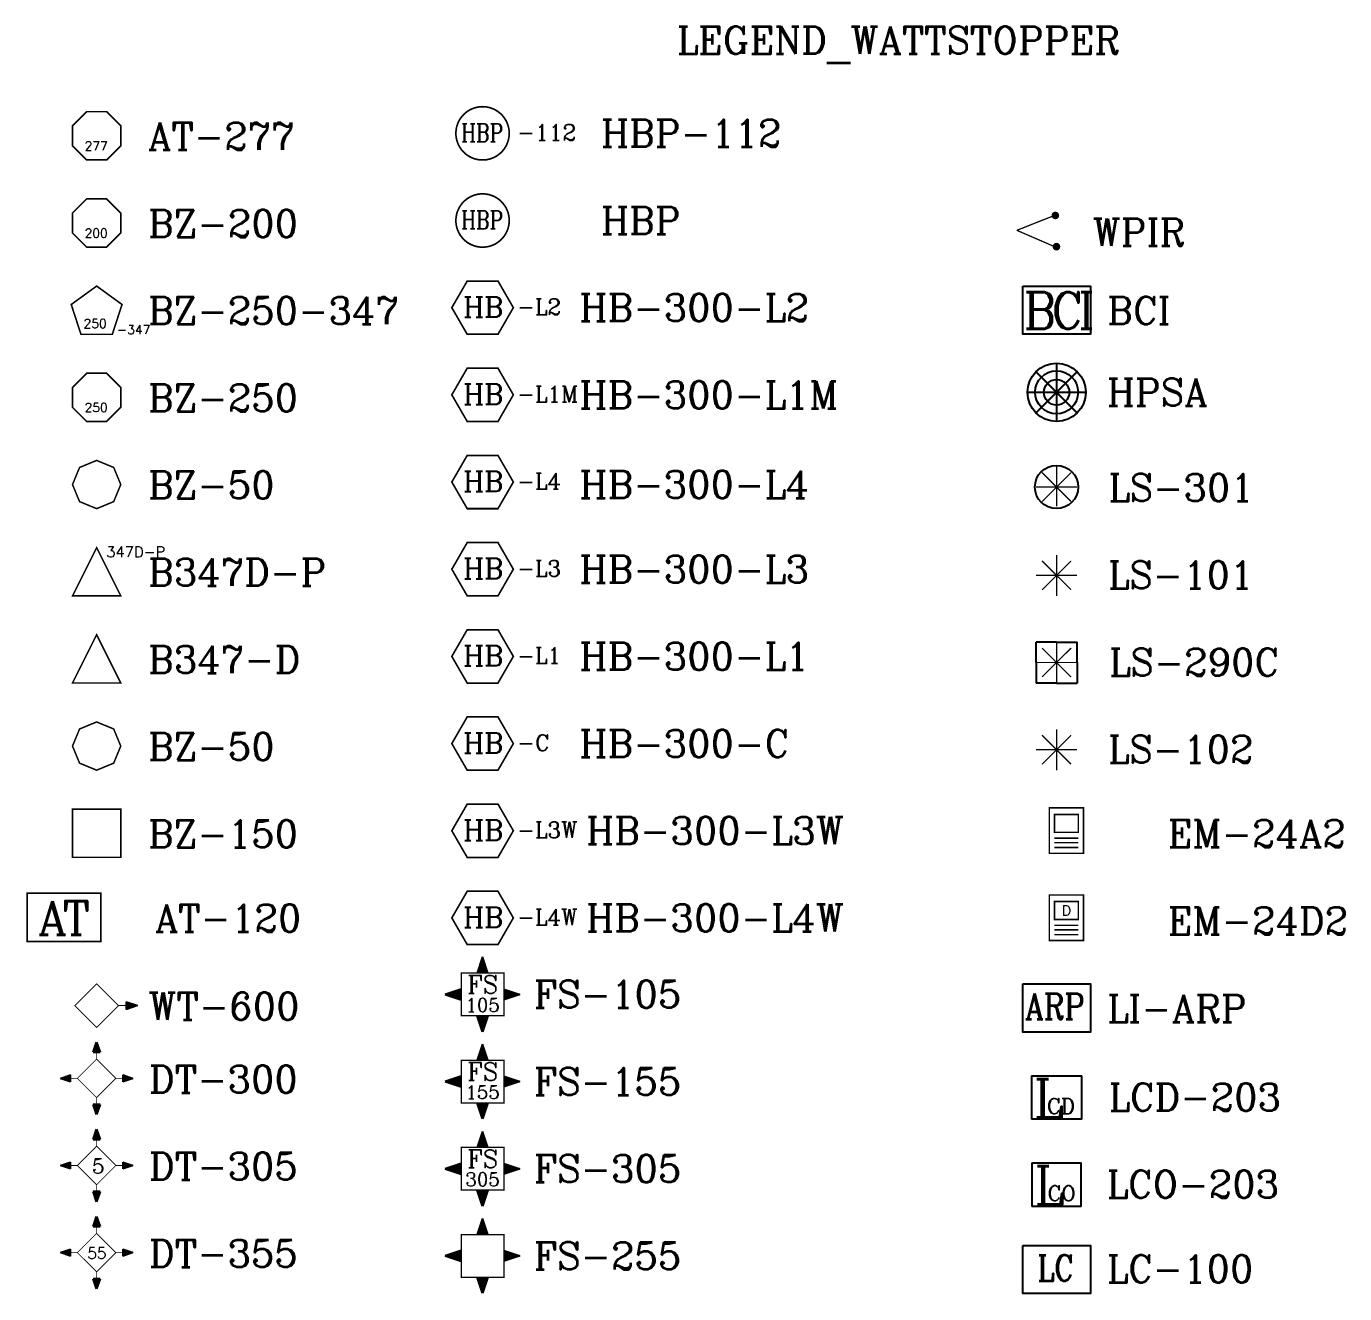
# Paper-space layout 'Analog' of a CAD drawing. Header units: inches. Extents: x 7 to 39, y -6.1 to 16.
# Drawn here: x 6.98 to 12.88, y 10.32 to 15.99 of the extents above; entities that cross this region are included whole.
import ezdxf
from ezdxf.enums import TextEntityAlignment as Align

# ---------------------------------------------------------------- set-up
doc = ezdxf.new("R2010")
doc.units = ezdxf.units.IN
doc.header["$MEASUREMENT"] = 0
doc.layers.add('WATTSTOPPER', color=160, linetype='Continuous')
doc.styles.add('FSL12-1', font='complex.shx')
doc.styles.add('ROMANC', font='COMPLEX.SHX')
doc.styles.add('SIMPLEX85', font='SIMPLEX.shx', dxfattribs={"width": 0.85})
doc.styles.add('WS8th', font='complex.shx', dxfattribs={"height": 0.1875})

# ---------------------------------------------------------------- blocks, each defined once
blk = doc.blocks.new('*U57')
at = {"layer": 'WATTSTOPPER', "linetype": 'Continuous'}
h = blk.add_hatch(color=256, dxfattribs=at)
edge = h.paths.add_edge_path()
edge.add_arc((0.0605, 0.073), 0.0172, -45, 315)
h = blk.add_hatch(color=256, dxfattribs=at)
edge = h.paths.add_edge_path()
edge.add_arc((0.0654, -0.0667), 0.0172, -45, 315)
at = {"layer": 'WATTSTOPPER', "linetype": 'Continuous', "const_width": 0.00574}
for points in [[(0.0588, 0.074), (-0.112, 0.0065)], [(-0.112, 0.0065), (0.0565, -0.0665)]]:
    blk.add_lwpolyline(points, dxfattribs=at)
at = {"layer": 'WATTSTOPPER', "style": 'WS8th'}
blk.add_text('WPIR', height=0.1224, dxfattribs=at).set_placement((0.2269, -0.0626))
at = {"layer": 'WATTSTOPPER', "flags": 2}
blk.add_attdef('WPIR', (0.0684, -0.0723), '', height=0.00459, rotation=315, dxfattribs=at)
blk = doc.blocks.new('*U75')
at = {"layer": 'WATTSTOPPER', "linetype": 'Continuous'}
for p, q in [((-0.1058, 0.0921), (-0.1058, -0.103)), ((-0.1058, 0.0921), (0.1153, 0.0921)), ((0.1153, -0.103), (0.1153, 0.0921)), ((0.1153, -0.103), (-0.1058, -0.103))]:
    blk.add_line(p, q, dxfattribs=at)
at = {"layer": 'WATTSTOPPER', "style": 'WS8th'}
blk.add_text('LCO-203', height=0.1224, dxfattribs=at).set_placement((0.2294, -0.0647))
at = {"layer": 'WATTSTOPPER', "linetype": 'Continuous', "attachment_point": 1, "style": 'FSL12-1'}
for s, insert, char_height, width in [('L', (-0.0959, 0.0772), 0.1721, 0.562275), ('CO', (-0.0362, -0.0097), 0.06885, 0.493425)]:
    blk.add_mtext(s, dxfattribs=dict(at, insert=insert, char_height=char_height, width=width))
blk = doc.blocks.new('*U76')
at = {"layer": 'WATTSTOPPER'}
for p, q in [((-0.0918, 0), (-0.0918, 0.0918)), ((0, 0.0918), (-0.0918, 0.0918)), ((0, 0.0918), (0.0918, 0.0918)), ((0.0918, 0), (0.0918, 0.0918)), ((-0.0918, 0), (-0.0918, -0.0918)), ((0.0918, 0), (0.0918, -0.0918)), ((0, -0.0918), (-0.0918, -0.0918)), ((0, -0.0918), (0.0918, -0.0918))]:
    blk.add_line(p, q, dxfattribs=at)
at = {"layer": 'WATTSTOPPER', "linetype": 'Continuous', "const_width": 0.00574}
for points in [[(-0.0649, -0.0649), (0.0649, 0.0649)], [(0.0649, -0.0649), (-0.0649, 0.0649)], [(0, -0.0918), (0, 0.0918)], [(-0.0918, 0), (0.0918, 0)]]:
    blk.add_lwpolyline(points, dxfattribs=at)
at = {"layer": 'WATTSTOPPER', "style": 'WS8th'}
blk.add_text('LS-290C', height=0.1224, dxfattribs=at).set_placement((0.2352, -0.0595))
blk = doc.blocks.new('*U73')
at = {"layer": 'WATTSTOPPER', "linetype": 'Continuous'}
for p, q in [((-0.1164, 0.0957), (0.1091, 0.0957)), ((-0.1164, 0.0957), (-0.1164, -0.0993)), ((0.1091, -0.0993), (0.1091, 0.0957)), ((0.1091, -0.0993), (-0.1164, -0.0993))]:
    blk.add_line(p, q, dxfattribs=at)
at = {"layer": 'WATTSTOPPER', "style": 'WS8th'}
blk.add_text('LCD-203', height=0.1224, dxfattribs=at).set_placement((0.2297, -0.0609))
at = {"layer": 'WATTSTOPPER', "linetype": 'Continuous', "attachment_point": 1, "style": 'FSL12-1'}
for s, insert, char_height, width in [('L', (-0.1065, 0.0808), 0.1721, 0.562275), ('CD', (-0.0469, -0.006), 0.06885, 0.493425)]:
    blk.add_mtext(s, dxfattribs=dict(at, insert=insert, char_height=char_height, width=width))
blk = doc.blocks.new('*U74')
at = {"layer": 'WATTSTOPPER', "linetype": 'Continuous', "const_width": 0.00574}
for points in [[(-0.0649, -0.0649), (0.0649, 0.0649)], [(0.0649, -0.0649), (-0.0649, 0.0649)], [(0, -0.0918), (0, 0.0918)], [(-0.0918, 0), (0.0918, 0)]]:
    blk.add_lwpolyline(points, dxfattribs=at)
at = {"layer": 'WATTSTOPPER', "style": 'WS8th'}
blk.add_text('LS-101', height=0.1224, dxfattribs=at).set_placement((0.2305, -0.0588))
blk = doc.blocks.new('*U68')
at = {"layer": 'WATTSTOPPER'}
blk.add_lwpolyline([(-0.1445, 0.1015), (0.1583, 0.1015), (0.1583, -0.1146), (-0.1445, -0.1146)], close=True, dxfattribs=at)
at = {"layer": 'WATTSTOPPER', "style": 'WS8th'}
blk.add_text('LC-100', height=0.1224, dxfattribs=at).set_placement((0.2322, -0.0641))
at = {"layer": 'WATTSTOPPER', "insert": (-0.0794, 0.0583), "char_height": 0.11475, "width": 0.317156, "attachment_point": 1, "style": 'SIMPLEX85'}
blk.add_mtext('{\\Fcomplex.shx;LC}', dxfattribs=at)
blk = doc.blocks.new('*U69')
at = {"layer": 'WATTSTOPPER', "linetype": 'Continuous', "const_width": 0.00574}
for points in [[(-0.0649, -0.0649), (0.0649, 0.0649)], [(-0.0649, 0.0649), (0.0649, -0.0649)], [(0, -0.0868), (0, 0.0968)], [(-0.0918, 0), (0.0918, 0)]]:
    blk.add_lwpolyline(points, dxfattribs=at)
at = {"layer": 'WATTSTOPPER', "linetype": 'Continuous'}
blk.add_circle((0, 0), 0.0968, dxfattribs=at)
at = {"layer": 'WATTSTOPPER', "style": 'WS8th'}
blk.add_text('LS-301', height=0.1224, dxfattribs=at).set_placement((0.2321, -0.0635))
blk = doc.blocks.new('*U77')
at = {"layer": 'WATTSTOPPER'}
blk.add_lwpolyline([(-0.1478, 0.1067), (0.1551, 0.1067), (0.1551, -0.1093), (-0.1478, -0.1093)], close=True, dxfattribs=at)
at = {"layer": 'WATTSTOPPER', "style": 'WS8th'}
blk.add_text('LI-ARP', height=0.1224, dxfattribs=at).set_placement((0.23, -0.0641))
at = {"layer": 'WATTSTOPPER', "insert": (-0.1377, 0.0635), "char_height": 0.11475, "width": 0.317156, "attachment_point": 1, "style": 'SIMPLEX85'}
blk.add_mtext('{\\Fcomplex|c0;ARP}', dxfattribs=at)
blk = doc.blocks.new('key_DT-300')
at = {"layer": 'WATTSTOPPER'}
for points in [[(0.0026, 0.1634), (0.0178, 0.1177), (-0.0126, 0.1177)], [(-0.1141, -0.0143), (-0.1598, 0.001), (-0.1141, 0.0162)], [(0.165, 0.001), (0.1193, -0.0143), (0.1193, 0.0162)], [(0.0178, -0.1157), (0.0026, -0.1614), (-0.0126, -0.1157)]]:
    blk.add_hatch(color=256, dxfattribs=at).paths.add_polyline_path(points)
for p, q in [((-0.0126, 0.1177), (0.0026, 0.1634)), ((0.0026, 0.1634), (0.0178, 0.1177)), ((-0.0126, 0.1177), (0.0178, 0.1177)), ((-0.1598, 0.001), (-0.1141, 0.0162)), ((-0.1141, -0.0143), (-0.1598, 0.001)), ((-0.1141, -0.0143), (-0.1141, 0.0162)), ((0.1193, 0.0162), (0.165, 0.001)), ((0.1193, 0.0162), (0.1193, -0.0143)), ((0.165, 0.001), (0.1193, -0.0143)), ((0.0026, -0.1614), (-0.0126, -0.1157)), ((0.0178, -0.1157), (-0.0126, -0.1157)), ((0.0178, -0.1157), (0.0026, -0.1614))]:
    blk.add_line(p, q, dxfattribs=at)
at = {"layer": 'WATTSTOPPER', "const_width": 0.00381}
for points in [[(0.0026, 0.0872), (0.0026, 0.1177)], [(-0.1141, 0.001), (-0.0836, 0.001)], [(0.0888, 0.001), (0.1193, 0.001)], [(0.0026, -0.1157), (0.0026, -0.0852)]]:
    blk.add_lwpolyline(points, dxfattribs=at)
at = {"layer": 'WATTSTOPPER'}
for points, const_width in [([(-0.0836, 0.001), (0.0026, -0.0852), (0.0888, 0.001), (0.0026, 0.0872)], 0.00381), ([(0.0888, 0.001), (0.0026, 0.0872), (-0.0836, 0.001), (0.0026, -0.0852)], 0.00152)]:
    blk.add_lwpolyline(points, close=True, dxfattribs=dict(at, const_width=const_width))
at = {"layer": 'WATTSTOPPER', "style": 'WS8th'}
blk.add_attdef('LEGEND_WATTSTOPPER', (0.2369, -0.0634), '', height=0.1224, dxfattribs=at)
blk = doc.blocks.new('key_WT-600')
at = {"layer": 'WATTSTOPPER'}
blk.add_hatch(color=256, dxfattribs=at).paths.add_polyline_path([(0.1823, 0), (0.1306, -0.0172), (0.1306, 0.0172)])
for p, q in [((0.1306, 0.0172), (0.1823, 0)), ((0.1306, 0.0172), (0.1306, -0.0172)), ((0.1823, 0), (0.1306, -0.0172))]:
    blk.add_line(p, q, dxfattribs=at)
for points, const_width in [([(-0.0985, 0), (-0.0011, -0.0974), (0.0962, 0), (-0.0011, 0.0974)], 0.0043), ([(0.0962, 0), (-0.0011, 0.0974), (-0.0985, 0), (-0.0011, -0.0974)], 0.00172)]:
    blk.add_lwpolyline(points, close=True, dxfattribs=dict(at, const_width=const_width))
at = {"layer": 'WATTSTOPPER', "const_width": 0.0043}
blk.add_lwpolyline([(0.0962, 0), (0.1306, 0)], dxfattribs=at)
at = {"layer": 'WATTSTOPPER', "style": 'ROMANC', "flags": 2}
blk.add_attdef('6', (-0.0252, -0.0488), '', height=0.0929, dxfattribs=at)
at = {"layer": 'WATTSTOPPER', "style": 'WS8th'}
blk.add_attdef('LEGEND_WATTSTOPPER', (0.2303, -0.0636), '', height=0.1224, dxfattribs=at)
blk = doc.blocks.new('key_DT-355')
at = {"layer": 'WATTSTOPPER'}
for points in [[(0.0026, 0.1634), (0.0178, 0.1177), (-0.0126, 0.1177)], [(-0.1141, -0.0143), (-0.1598, 0.001), (-0.1141, 0.0162)], [(0.165, 0.001), (0.1193, -0.0143), (0.1193, 0.0162)], [(0.0178, -0.1157), (0.0026, -0.1614), (-0.0126, -0.1157)]]:
    blk.add_hatch(color=256, dxfattribs=at).paths.add_polyline_path(points)
for p, q in [((-0.0126, 0.1177), (0.0026, 0.1634)), ((0.0026, 0.1634), (0.0178, 0.1177)), ((-0.0126, 0.1177), (0.0178, 0.1177)), ((-0.1598, 0.001), (-0.1141, 0.0162)), ((-0.1141, -0.0143), (-0.1598, 0.001)), ((-0.1141, -0.0143), (-0.1141, 0.0162)), ((0.1193, 0.0162), (0.165, 0.001)), ((0.1193, 0.0162), (0.1193, -0.0143)), ((0.165, 0.001), (0.1193, -0.0143)), ((0.0026, -0.1614), (-0.0126, -0.1157)), ((0.0178, -0.1157), (-0.0126, -0.1157)), ((0.0178, -0.1157), (0.0026, -0.1614))]:
    blk.add_line(p, q, dxfattribs=at)
at = {"layer": 'WATTSTOPPER', "const_width": 0.00381}
for points in [[(0.0026, 0.0872), (0.0026, 0.1177)], [(-0.1141, 0.001), (-0.0836, 0.001)], [(0.0888, 0.001), (0.1193, 0.001)], [(0.0026, -0.1157), (0.0026, -0.0852)]]:
    blk.add_lwpolyline(points, dxfattribs=at)
at = {"layer": 'WATTSTOPPER'}
for points, const_width in [([(-0.0836, 0.001), (0.0026, -0.0852), (0.0888, 0.001), (0.0026, 0.0872)], 0.00381), ([(0.0888, 0.001), (0.0026, 0.0872), (-0.0836, 0.001), (0.0026, -0.0852)], 0.00152)]:
    blk.add_lwpolyline(points, close=True, dxfattribs=dict(at, const_width=const_width))
at = {"layer": 'WATTSTOPPER', "insert": (-0.0389, 0.0236), "char_height": 0.05, "attachment_point": 1, "style": 'WS8th'}
blk.add_mtext('55', dxfattribs=at)
at = {"layer": 'WATTSTOPPER', "style": 'WS8th'}
blk.add_attdef('LEGEND_WATTSTOPPER', (0.2369, -0.0634), '', height=0.1224, dxfattribs=at)
blk = doc.blocks.new('key_HB-300-L1M')
at = {"layer": 'WATTSTOPPER', "linetype": 'Continuous', "const_width": 0.0075}
blk.add_lwpolyline([(-0.2761, 0.1193), (-0.345, 0), (-0.2761, -0.1193), (-0.1384, -0.1193), (-0.0696, 0), (-0.1384, 0.1193)], close=True, dxfattribs=at)
at = {"layer": 'WATTSTOPPER', "insert": (-0.2949, 0.0488), "char_height": 0.0918, "width": 0.173135, "attachment_point": 1, "style": 'WS8th'}
blk.add_mtext('HB', dxfattribs=at)
at = {"layer": 'WATTSTOPPER', "linetype": 'Continuous', "insert": (-0.0527, 0.0395), "char_height": 0.07172, "width": 1.035439, "attachment_point": 1, "style": 'FSL12-1'}
blk.add_mtext('-L1M', dxfattribs=at)
at = {"layer": 'WATTSTOPPER', "style": 'WS8th'}
blk.add_attdef('LEGEND_WATTSTOPPER', (0.2257, -0.0608), '', height=0.1224, dxfattribs=at)
blk = doc.blocks.new('key_HB-300-L4')
at = {"layer": 'WATTSTOPPER', "linetype": 'Continuous', "const_width": 0.0075}
blk.add_lwpolyline([(-0.2761, 0.13), (-0.345, 0.0107), (-0.2761, -0.1085), (-0.1384, -0.1085), (-0.0696, 0.0107), (-0.1384, 0.13)], close=True, dxfattribs=at)
at = {"layer": 'WATTSTOPPER', "insert": (-0.2949, 0.0595), "char_height": 0.0918, "width": 0.173135, "attachment_point": 1, "style": 'WS8th'}
blk.add_mtext('HB', dxfattribs=at)
at = {"layer": 'WATTSTOPPER', "linetype": 'Continuous', "insert": (-0.0527, 0.0502), "char_height": 0.07172, "width": 1.035439, "attachment_point": 1, "style": 'FSL12-1'}
blk.add_mtext('-L4', dxfattribs=at)
at = {"layer": 'WATTSTOPPER', "style": 'WS8th'}
blk.add_attdef('LEGEND_WATTSTOPPER', (0.2257, -0.0608), '', height=0.1224, dxfattribs=at)
blk = doc.blocks.new('key_HB-300-L3')
at = {"layer": 'WATTSTOPPER', "linetype": 'Continuous', "const_width": 0.0075}
blk.add_lwpolyline([(-0.2761, 0.1193), (-0.345, 0), (-0.2761, -0.1193), (-0.1384, -0.1193), (-0.0696, 0), (-0.1384, 0.1193)], close=True, dxfattribs=at)
at = {"layer": 'WATTSTOPPER', "insert": (-0.2949, 0.0488), "char_height": 0.0918, "width": 0.173135, "attachment_point": 1, "style": 'WS8th'}
blk.add_mtext('HB', dxfattribs=at)
at = {"layer": 'WATTSTOPPER', "linetype": 'Continuous', "insert": (-0.0527, 0.0395), "char_height": 0.07172, "width": 1.035439, "attachment_point": 1, "style": 'FSL12-1'}
blk.add_mtext('-L3', dxfattribs=at)
at = {"layer": 'WATTSTOPPER', "style": 'WS8th'}
blk.add_attdef('LEGEND_WATTSTOPPER', (0.2257, -0.0608), '', height=0.1224, dxfattribs=at)
blk = doc.blocks.new('key_HB-300-L1')
at = {"layer": 'WATTSTOPPER', "linetype": 'Continuous', "const_width": 0.0075}
blk.add_lwpolyline([(-0.2761, 0.1193), (-0.345, 0), (-0.2761, -0.1193), (-0.1384, -0.1193), (-0.0696, 0), (-0.1384, 0.1193)], close=True, dxfattribs=at)
at = {"layer": 'WATTSTOPPER', "insert": (-0.2949, 0.0488), "char_height": 0.0918, "width": 0.173135, "attachment_point": 1, "style": 'WS8th'}
blk.add_mtext('HB', dxfattribs=at)
at = {"layer": 'WATTSTOPPER', "linetype": 'Continuous', "insert": (-0.0527, 0.0395), "char_height": 0.07172, "width": 1.035439, "attachment_point": 1, "style": 'FSL12-1'}
blk.add_mtext('-L1', dxfattribs=at)
at = {"layer": 'WATTSTOPPER', "style": 'WS8th'}
blk.add_attdef('LEGEND_WATTSTOPPER', (0.2257, -0.0608), '', height=0.1224, dxfattribs=at)
blk = doc.blocks.new('key_HB-300-C')
at = {"layer": 'WATTSTOPPER', "linetype": 'Continuous', "const_width": 0.0075}
blk.add_lwpolyline([(-0.2761, 0.1193), (-0.345, 0), (-0.2761, -0.1193), (-0.1384, -0.1193), (-0.0696, 0), (-0.1384, 0.1193)], close=True, dxfattribs=at)
at = {"layer": 'WATTSTOPPER', "insert": (-0.2949, 0.0488), "char_height": 0.0918, "width": 0.173135, "attachment_point": 1, "style": 'WS8th'}
blk.add_mtext('HB', dxfattribs=at)
at = {"layer": 'WATTSTOPPER', "linetype": 'Continuous', "insert": (-0.0527, 0.0395), "char_height": 0.07172, "width": 1.035439, "attachment_point": 1, "style": 'FSL12-1'}
blk.add_mtext('-C', dxfattribs=at)
at = {"layer": 'WATTSTOPPER', "style": 'WS8th'}
blk.add_attdef('LEGEND_WATTSTOPPER', (0.2257, -0.0608), '', height=0.1224, dxfattribs=at)
blk = doc.blocks.new('key_HB-300-L3W')
at = {"layer": 'WATTSTOPPER', "linetype": 'Continuous', "const_width": 0.0075}
blk.add_lwpolyline([(-0.3061, 0.1193), (-0.375, 0), (-0.3061, -0.1193), (-0.1684, -0.1193), (-0.0996, 0), (-0.1684, 0.1193)], close=True, dxfattribs=at)
at = {"layer": 'WATTSTOPPER', "insert": (-0.3249, 0.0488), "char_height": 0.0918, "width": 0.173135, "attachment_point": 1, "style": 'WS8th'}
blk.add_mtext('HB', dxfattribs=at)
at = {"layer": 'WATTSTOPPER', "linetype": 'Continuous', "insert": (-0.0827, 0.0395), "char_height": 0.07172, "width": 1.035439, "attachment_point": 1, "style": 'FSL12-1'}
blk.add_mtext('-L3W', dxfattribs=at)
at = {"layer": 'WATTSTOPPER', "style": 'WS8th'}
blk.add_attdef('LEGEND_WATTSTOPPER', (0.2257, -0.0608), '', height=0.1224, dxfattribs=at)
blk = doc.blocks.new('key_HB-300-L4W')
at = {"layer": 'WATTSTOPPER', "linetype": 'Continuous', "const_width": 0.0075}
blk.add_lwpolyline([(-0.3061, 0.1193), (-0.375, 0), (-0.3061, -0.1193), (-0.1684, -0.1193), (-0.0996, 0), (-0.1684, 0.1193)], close=True, dxfattribs=at)
at = {"layer": 'WATTSTOPPER', "insert": (-0.3249, 0.0488), "char_height": 0.0918, "width": 0.173135, "attachment_point": 1, "style": 'WS8th'}
blk.add_mtext('HB', dxfattribs=at)
at = {"layer": 'WATTSTOPPER', "linetype": 'Continuous', "insert": (-0.0827, 0.0395), "char_height": 0.07172, "width": 1.035439, "attachment_point": 1, "style": 'FSL12-1'}
blk.add_mtext('-L4W', dxfattribs=at)
at = {"layer": 'WATTSTOPPER', "style": 'WS8th'}
blk.add_attdef('LEGEND_WATTSTOPPER', (0.2257, -0.0608), '', height=0.1224, dxfattribs=at)
blk = doc.blocks.new('key_FS-255')
at = {"layer": 'WATTSTOPPER'}
for points in [[(-0.0031, 0.1673), (-0.027, 0.0956), (0.0209, 0.0956)], [(-0.1704, 0), (-0.0987, -0.0239), (-0.0987, 0.0239)], [(0.1643, 0), (0.0926, -0.0239), (0.0926, 0.0239)], [(-0.0031, -0.1673), (-0.027, -0.0956), (0.0209, -0.0956)]]:
    blk.add_hatch(color=256, dxfattribs=at).paths.add_polyline_path(points)
for p, q in [((-0.0031, 0.1673), (-0.027, 0.0956)), ((0.0209, 0.0956), (-0.0031, 0.1673)), ((-0.0987, 0.0239), (-0.1704, 0)), ((0.0926, 0.0239), (0.1643, 0)), ((-0.1704, 0), (-0.0987, -0.0239)), ((0.1643, 0), (0.0926, -0.0239)), ((-0.0031, -0.1673), (-0.027, -0.0956)), ((0.0209, -0.0956), (-0.0031, -0.1673))]:
    blk.add_line(p, q, dxfattribs=at)
at = {"layer": 'WATTSTOPPER', "const_width": 0.00598}
blk.add_lwpolyline([(-0.0987, -0.0956), (0.0926, -0.0956), (0.0926, 0.0956), (-0.0987, 0.0956)], close=True, dxfattribs=at)
at = {"layer": 'WATTSTOPPER', "style": 'ROMANC', "flags": 2}
blk.add_attdef('FS', (-0.0708, 0.0046), '', height=0.08, dxfattribs=at)
at = {"layer": 'WATTSTOPPER', "style": 'WS8th'}
blk.add_attdef('LEGEND_WATTSTOPPER', (0.2257, -0.0608), '', height=0.1224, dxfattribs=at)
at = {"layer": 'WATTSTOPPER', "style": 'ROMANC', "flags": 2}
blk.add_attdef('PARTNUMBER', text='', height=0.06, dxfattribs=at).set_placement((-0.0031, -0.0956), align=Align.BOTTOM_CENTER)
blk = doc.blocks.new('key_LS-102')
at = {"layer": 'WATTSTOPPER', "linetype": 'Continuous', "const_width": 0.00574}
for points in [[(-0.0649, -0.0649), (0.0649, 0.0649)], [(0.0649, -0.0649), (-0.0649, 0.0649)], [(0, -0.0918), (0, 0.0918)], [(-0.0918, 0), (0.0918, 0)]]:
    blk.add_lwpolyline(points, dxfattribs=at)
at = {"layer": 'WATTSTOPPER', "style": 'WS8th'}
blk.add_text('LS-102', height=0.1224, dxfattribs=at).set_placement((0.2305, -0.0588))
blk = doc.blocks.new('key_HB-300-L2')
at = {"layer": 'WATTSTOPPER', "linetype": 'Continuous', "const_width": 0.0075}
blk.add_lwpolyline([(-0.2761, 0.1193), (-0.345, 0), (-0.2761, -0.1193), (-0.1384, -0.1193), (-0.0696, 0), (-0.1384, 0.1193)], close=True, dxfattribs=at)
at = {"layer": 'WATTSTOPPER', "insert": (-0.2949, 0.0488), "char_height": 0.0918, "width": 0.173135, "attachment_point": 1, "style": 'WS8th'}
blk.add_mtext('HB', dxfattribs=at)
at = {"layer": 'WATTSTOPPER', "linetype": 'Continuous', "insert": (-0.0527, 0.0395), "char_height": 0.07172, "width": 1.035439, "attachment_point": 1, "style": 'FSL12-1'}
blk.add_mtext('-L2', dxfattribs=at)
at = {"layer": 'WATTSTOPPER', "style": 'WS8th'}
blk.add_attdef('LEGEND_WATTSTOPPER', (0.2257, -0.0608), '', height=0.1224, dxfattribs=at)
blk = doc.blocks.new('key_BZ-50')
at = {"layer": 'WATTSTOPPER', "const_width": 0.00675}
blk.add_lwpolyline([(0, -0.108), (0.0764, -0.0764), (0.108, 0), (0.0764, 0.0764), (0, 0.108), (-0.0764, 0.0764), (-0.108, 0), (-0.0764, -0.0764)], close=True, dxfattribs=at)
at = {"layer": 'WATTSTOPPER', "linetype": 'Continuous', "style": 'FSL12-1', "flags": 2}
blk.add_attdef('P', (-0.0486, -0.0698), '', height=0.135, dxfattribs=at)
at = {"layer": 'WATTSTOPPER', "style": 'WS8th'}
blk.add_attdef('LEGEND_WATTSTOPPER', (0.2302, -0.0632), '', height=0.1224, dxfattribs=at)
blk = doc.blocks.new('key_BZ-150')
at = {"layer": 'WATTSTOPPER', "const_width": 0.00675}
blk.add_lwpolyline([(-0.108, 0.108), (0.108, 0.108), (0.108, -0.108), (-0.108, -0.108)], close=True, dxfattribs=at)
at = {"layer": 'WATTSTOPPER', "linetype": 'Continuous', "style": 'FSL12-1', "flags": 2}
blk.add_attdef('P', (-0.0486, -0.0698), '', height=0.135, dxfattribs=at)
at = {"layer": 'WATTSTOPPER', "style": 'WS8th'}
blk.add_attdef('LEGEND_WATTSTOPPER', (0.2302, -0.0632), '', height=0.1224, dxfattribs=at)
blk = doc.blocks.new('key_HPSA')
at = {"layer": 'WATTSTOPPER', "linetype": 'Continuous', "const_width": 0.00816}
for points in [[(0.0009, -0.1306), (0.0009, 0.1306)], [(-0.0915, -0.0923), (0.0932, 0.0924)], [(0.0932, -0.0923), (-0.0915, 0.0924)], [(-0.1297, 0), (0.1315, 0)]]:
    blk.add_lwpolyline(points, dxfattribs=at)
at = {"layer": 'WATTSTOPPER'}
for radius in [0.1306, 0.0961, 0.0569]:
    blk.add_circle((0.0009, 0), radius, dxfattribs=at)
at = {"layer": 'WATTSTOPPER', "style": 'WS8th'}
blk.add_attdef('LEGEND_WATTSTOPPER', (0.2257, -0.0608), '', height=0.1224, dxfattribs=at)
blk = doc.blocks.new('key_DT-305')
at = {"layer": 'WATTSTOPPER'}
for points in [[(0.0026, 0.1634), (0.0178, 0.1177), (-0.0126, 0.1177)], [(-0.1141, -0.0143), (-0.1598, 0.001), (-0.1141, 0.0162)], [(0.165, 0.001), (0.1193, -0.0143), (0.1193, 0.0162)], [(0.0178, -0.1157), (0.0026, -0.1614), (-0.0126, -0.1157)]]:
    blk.add_hatch(color=256, dxfattribs=at).paths.add_polyline_path(points)
for p, q in [((-0.0126, 0.1177), (0.0026, 0.1634)), ((0.0026, 0.1634), (0.0178, 0.1177)), ((-0.0126, 0.1177), (0.0178, 0.1177)), ((-0.1598, 0.001), (-0.1141, 0.0162)), ((-0.1141, -0.0143), (-0.1598, 0.001)), ((-0.1141, -0.0143), (-0.1141, 0.0162)), ((0.1193, 0.0162), (0.165, 0.001)), ((0.1193, 0.0162), (0.1193, -0.0143)), ((0.165, 0.001), (0.1193, -0.0143)), ((0.0026, -0.1614), (-0.0126, -0.1157)), ((0.0178, -0.1157), (-0.0126, -0.1157)), ((0.0178, -0.1157), (0.0026, -0.1614))]:
    blk.add_line(p, q, dxfattribs=at)
at = {"layer": 'WATTSTOPPER', "const_width": 0.00381}
for points in [[(0.0026, 0.0872), (0.0026, 0.1177)], [(-0.1141, 0.001), (-0.0836, 0.001)], [(0.0888, 0.001), (0.1193, 0.001)], [(0.0026, -0.1157), (0.0026, -0.0852)]]:
    blk.add_lwpolyline(points, dxfattribs=at)
at = {"layer": 'WATTSTOPPER'}
for points, const_width in [([(-0.0836, 0.001), (0.0026, -0.0852), (0.0888, 0.001), (0.0026, 0.0872)], 0.00381), ([(0.0888, 0.001), (0.0026, 0.0872), (-0.0836, 0.001), (0.0026, -0.0852)], 0.00152)]:
    blk.add_lwpolyline(points, close=True, dxfattribs=dict(at, const_width=const_width))
at = {"layer": 'WATTSTOPPER', "insert": (-0.0187, 0.0315), "char_height": 0.0669, "attachment_point": 1, "style": 'WS8th'}
blk.add_mtext('5', dxfattribs=at)
at = {"layer": 'WATTSTOPPER', "style": 'WS8th'}
blk.add_attdef('LEGEND_WATTSTOPPER', (0.2369, -0.0634), '', height=0.1224, dxfattribs=at)
blk = doc.blocks.new('key_B347-D')
at = {"layer": 'WATTSTOPPER', "const_width": 0.00675}
blk.add_lwpolyline([(0, 0.108), (0, 0.108), (0.108, -0.108), (-0.108, -0.108)], close=True, dxfattribs=at)
at = {"layer": 'WATTSTOPPER', "style": 'WS8th'}
blk.add_attdef('LEGEND_WATTSTOPPER', (0.2302, -0.0632), '', height=0.1224, dxfattribs=at)
at = {"layer": 'WATTSTOPPER', "linetype": 'Continuous', "style": 'FSL12-1', "flags": 2}
blk.add_attdef('P', (-0.037, -0.0968), '', height=0.0963, dxfattribs=at)
blk = doc.blocks.new('key_B347D-P')
at = {"layer": 'WATTSTOPPER', "const_width": 0.00675}
blk.add_lwpolyline([(0, 0.108), (0, 0.108), (0.108, -0.108), (-0.108, -0.108)], close=True, dxfattribs=at)
at = {"layer": 'WATTSTOPPER', "linetype": 'Continuous', "style": 'FSL12-1'}
blk.add_text('347D-P', height=0.04814, dxfattribs=at).set_placement((0.0431, 0.0648))
at = {"layer": 'WATTSTOPPER', "style": 'WS8th'}
blk.add_attdef('LEGEND_WATTSTOPPER', (0.2302, -0.0632), '', height=0.1224, dxfattribs=at)
at = {"layer": 'WATTSTOPPER', "linetype": 'Continuous', "style": 'FSL12-1', "flags": 2}
blk.add_attdef('P', (-0.037, -0.0968), '', height=0.0963, dxfattribs=at)
blk = doc.blocks.new('key_BCI')
at = {"layer": 'WATTSTOPPER'}
blk.add_lwpolyline([(-0.1478, 0.1067), (0.1551, 0.1067), (0.1551, -0.1093), (-0.1478, -0.1093)], close=True, dxfattribs=at)
at = {"layer": 'WATTSTOPPER', "style": 'WS8th'}
blk.add_text('BCI', height=0.1224, dxfattribs=at).set_placement((0.23, -0.0641))
at = {"layer": 'WATTSTOPPER', "insert": (-0.1447, 0.0796), "char_height": 0.164857, "width": 0.455647, "attachment_point": 1, "style": 'SIMPLEX85'}
blk.add_mtext('{\\Fcomplex|c0;\\W0.95;\\T0.75;BCI}', dxfattribs=at)
blk = doc.blocks.new('key_HBP')
at = {"layer": 'WATTSTOPPER', "linetype": 'Continuous', "const_width": 0.0075}
blk.add_lwpolyline([(-0.2073, 0.1193, 15.257052), (-0.1764, 0.1152, 0.065543), (-0.2073, 0.1193, 0.879053)], format="xyb", dxfattribs=at)
at = {"layer": 'WATTSTOPPER', "insert": (-0.3029, 0.0429), "char_height": 0.080705, "width": 0.15221, "attachment_point": 1, "style": 'WS8th'}
blk.add_mtext('{\\W0.8;HBP}', dxfattribs=at)
at = {"layer": 'WATTSTOPPER', "style": 'WS8th'}
blk.add_attdef('LEGEND_WATTSTOPPER', (0.3224, -0.0608), '', height=0.1224, dxfattribs=at)
blk = doc.blocks.new('key_BZ-250')
at = {"layer": 'WATTSTOPPER', "const_width": 0.0071}
blk.add_lwpolyline([(0.0447, -0.108), (0.108, -0.0447), (0.108, 0.0447), (0.0447, 0.108), (-0.0447, 0.108), (-0.108, 0.0447), (-0.108, -0.0447), (-0.0447, -0.108)], close=True, dxfattribs=at)
at = {"layer": 'WATTSTOPPER', "insert": (-0.0536, -0.0254), "char_height": 0.04011, "width": 0.267381, "attachment_point": 1, "style": 'ROMANC'}
blk.add_mtext('250', dxfattribs=at)
at = {"layer": 'WATTSTOPPER', "linetype": 'Continuous', "style": 'FSL12-1', "flags": 2}
blk.add_attdef('P', (-0.0323, -0.0117), '', height=0.0958, dxfattribs=at)
at = {"layer": 'WATTSTOPPER', "style": 'WS8th'}
blk.add_attdef('LEGEND_WATTSTOPPER', (0.2302, -0.0632), '', height=0.1224, dxfattribs=at)
blk = doc.blocks.new('key_BZ-250-347')
at = {"layer": 'WATTSTOPPER', "const_width": 0.00716}
blk.add_lwpolyline([(0.0702, -0.108), (0.1136, 0.0255), (0, 0.108), (-0.1136, 0.0255), (-0.0702, -0.108)], close=True, dxfattribs=at)
at = {"layer": 'WATTSTOPPER', "char_height": 0.04046, "width": 0.269709, "attachment_point": 1, "style": 'ROMANC'}
for s, insert in [('250', (-0.0588, -0.0396)), ('-347', (0.0914, -0.0669))]:
    blk.add_mtext(s, dxfattribs=dict(at, insert=insert))
at = {"layer": 'WATTSTOPPER', "linetype": 'Continuous', "style": 'FSL12-1', "flags": 2}
blk.add_attdef('P', (-0.0373, -0.0258), '', height=0.0967, dxfattribs=at)
at = {"layer": 'WATTSTOPPER', "style": 'WS8th'}
blk.add_attdef('LEGEND_WATTSTOPPER', (0.2302, -0.0632), '', height=0.1224, dxfattribs=at)
blk = doc.blocks.new('key_BZ-200')
at = {"layer": 'WATTSTOPPER', "const_width": 0.0071}
blk.add_lwpolyline([(0.0447, -0.108), (0.108, -0.0447), (0.108, 0.0447), (0.0447, 0.108), (-0.0447, 0.108), (-0.108, 0.0447), (-0.108, -0.0447), (-0.0447, -0.108)], close=True, dxfattribs=at)
at = {"layer": 'WATTSTOPPER', "insert": (-0.0536, -0.0254), "char_height": 0.04011, "width": 0.267381, "attachment_point": 1, "style": 'ROMANC'}
blk.add_mtext('200', dxfattribs=at)
at = {"layer": 'WATTSTOPPER', "linetype": 'Continuous', "style": 'FSL12-1', "flags": 2}
blk.add_attdef('P', (-0.0323, -0.0117), '', height=0.0958, dxfattribs=at)
at = {"layer": 'WATTSTOPPER', "style": 'WS8th'}
blk.add_attdef('LEGEND_WATTSTOPPER', (0.2302, -0.0632), '', height=0.1224, dxfattribs=at)
blk = doc.blocks.new('AT-120')
at = {"linetype": 'Continuous', "const_width": 0.75}
blk.add_lwpolyline([(-12.96, 10.5), (19.97, 10.5), (19.97, -11.18), (-12.96, -11.18)], close=True, dxfattribs=at)
at = {"linetype": 'Continuous', "insert": (-8.17, 6.9), "char_height": 15.089, "width": 49.2892, "attachment_point": 1, "style": 'FSL12-1'}
blk.add_mtext('{\\T0.8;AT}', dxfattribs=at)
blk = doc.blocks.new('key_AT-120')
at = {"layer": 'WATTSTOPPER', "xscale": 0.01, "yscale": 0.01, "zscale": 0.01}
blk.add_blockref('AT-120', (-0.1461, 0.0044), dxfattribs=at)
at = {"layer": 'WATTSTOPPER', "style": 'WS8th'}
blk.add_attdef('LEGEND_WATTSTOPPER', (0.2302, -0.0632), '', height=0.1224, dxfattribs=at)
blk = doc.blocks.new('key_EM-24A2')
at = {"layer": 'WATTSTOPPER', "const_width": 0.00685}
for points in [[(-0.0263, 0.1099), (-0.0263, -0.0943), (0.1264, -0.0943), (0.1264, 0.1099), (-0.0263, 0.1099)], [(-0.0035, 0), (0.1036, 0), (0.1036, 0.0801), (-0.0035, 0.0801), (-0.0035, 0)], [(-0.0041, -0.0259), (0.1037, -0.0259)], [(-0.0041, -0.0465), (0.1037, -0.0465)], [(-0.0041, -0.068), (0.1037, -0.068)]]:
    blk.add_lwpolyline(points, dxfattribs=at)
at = {"layer": 'WATTSTOPPER', "style": 'WS8th'}
blk.add_text('EM-24A2', height=0.1224, dxfattribs=at).set_placement((0.5033, -0.0665))
blk = doc.blocks.new('key_HBP-112')
at = {"layer": 'WATTSTOPPER', "linetype": 'Continuous', "const_width": 0.0075}
blk.add_lwpolyline([(-0.2073, 0.1193, 15.257052), (-0.1764, 0.1152, 0.065543), (-0.2073, 0.1193, 0.879053)], format="xyb", dxfattribs=at)
at = {"layer": 'WATTSTOPPER', "insert": (-0.3029, 0.0429), "char_height": 0.080705, "width": 0.15221, "attachment_point": 1, "style": 'WS8th'}
blk.add_mtext('{\\W0.8;HBP}', dxfattribs=at)
at = {"layer": 'WATTSTOPPER', "linetype": 'Continuous', "insert": (-0.0527, 0.0395), "char_height": 0.07172, "width": 1.035439, "attachment_point": 1, "style": 'FSL12-1'}
blk.add_mtext('-112', dxfattribs=at)
at = {"layer": 'WATTSTOPPER', "style": 'WS8th'}
blk.add_attdef('LEGEND_WATTSTOPPER', (0.3224, -0.0608), '', height=0.1224, dxfattribs=at)
blk = doc.blocks.new('key_AT-277')
at = {"layer": 'WATTSTOPPER', "const_width": 0.0071}
blk.add_lwpolyline([(0.0447, -0.108), (0.108, -0.0447), (0.108, 0.0447), (0.0447, 0.108), (-0.0447, 0.108), (-0.108, 0.0447), (-0.108, -0.0447), (-0.0447, -0.108)], close=True, dxfattribs=at)
at = {"layer": 'WATTSTOPPER', "insert": (-0.0536, -0.0254), "char_height": 0.04011, "width": 0.267381, "attachment_point": 1, "style": 'ROMANC'}
blk.add_mtext('277', dxfattribs=at)
at = {"layer": 'WATTSTOPPER', "linetype": 'Continuous', "style": 'FSL12-1', "flags": 2}
blk.add_attdef('AT', (-0.0748, 0.0037), '', height=0.0756, dxfattribs=at)
at = {"layer": 'WATTSTOPPER', "style": 'WS8th'}
blk.add_attdef('LEGEND_WATTSTOPPER', (0.2302, -0.0632), '', height=0.1224, dxfattribs=at)
blk = doc.blocks.new('key_EM-24D2')
at = {"layer": 'WATTSTOPPER', "linetype": 'Continuous', "const_width": 0.00685}
for points in [[(-0.0263, 0.1099), (-0.0263, -0.0943), (0.1264, -0.0943), (0.1264, 0.1099), (-0.0263, 0.1099)], [(-0.0035, 0), (0.1036, 0), (0.1036, 0.0801), (-0.0035, 0.0801), (-0.0035, 0)], [(-0.0041, -0.0259), (0.1037, -0.0259)], [(-0.0041, -0.0465), (0.1037, -0.0465)], [(-0.0041, -0.068), (0.1037, -0.068)]]:
    blk.add_lwpolyline(points, dxfattribs=at)
at = {"layer": 'WATTSTOPPER', "style": 'WS8th'}
blk.add_text('D', height=0.0457, dxfattribs=at).set_placement((0.0501, 0.04), align=Align.MIDDLE_CENTER)
blk.add_text('EM-24D2', height=0.1224, dxfattribs=at).set_placement((0.5033, -0.0665))
blk = doc.blocks.new('key_FS-105')
at = {"layer": 'WATTSTOPPER'}
for points in [[(0, 0.1853), (-0.0239, 0.1135), (0.0239, 0.1135)], [(-0.1673, 0.0179), (-0.0956, -0.006), (-0.0956, 0.0418)], [(0.1673, 0.0179), (0.0956, -0.006), (0.0956, 0.0418)], [(0, -0.1494), (-0.0239, -0.0777), (0.0239, -0.0777)]]:
    blk.add_hatch(color=256, dxfattribs=at).paths.add_polyline_path(points)
for p, q in [((0, 0.1853), (-0.0239, 0.1135)), ((0.0239, 0.1135), (0, 0.1853)), ((-0.0956, 0.0418), (-0.1673, 0.0179)), ((-0.1673, 0.0179), (-0.0956, -0.006)), ((0.0956, 0.0418), (0.1673, 0.0179)), ((0.1673, 0.0179), (0.0956, -0.006)), ((0, -0.1494), (-0.0239, -0.0777)), ((0.0239, -0.0777), (0, -0.1494))]:
    blk.add_line(p, q, dxfattribs=at)
at = {"layer": 'WATTSTOPPER', "const_width": 0.00598}
blk.add_lwpolyline([(-0.0956, -0.0777), (0.0956, -0.0777), (0.0956, 0.1135), (-0.0956, 0.1135)], close=True, dxfattribs=at)
at = {"layer": 'WATTSTOPPER'}
for s, height, style, p in [('FS', 0.08, 'ROMANC', (-0.0678, 0.0225)), ('FS-105', 0.1224, 'WS8th', (0.2287, -0.0428))]:
    blk.add_text(s, height=height, dxfattribs=dict(at, style=style)).set_placement(p)
at = {"layer": 'WATTSTOPPER', "style": 'ROMANC'}
blk.add_text('105', height=0.06, dxfattribs=at).set_placement((0, -0.0777), align=Align.BOTTOM_CENTER)
blk = doc.blocks.new('key_FS-155')
at = {"layer": 'WATTSTOPPER'}
for points in [[(0, 0.1673), (-0.0239, 0.0956), (0.0239, 0.0956)], [(-0.1673, 0), (-0.0956, -0.0239), (-0.0956, 0.0239)], [(0.1673, 0), (0.0956, -0.0239), (0.0956, 0.0239)], [(0, -0.1673), (-0.0239, -0.0956), (0.0239, -0.0956)]]:
    blk.add_hatch(color=256, dxfattribs=at).paths.add_polyline_path(points)
for p, q in [((0, 0.1673), (-0.0239, 0.0956)), ((0.0239, 0.0956), (0, 0.1673)), ((-0.0956, 0.0239), (-0.1673, 0)), ((-0.1673, 0), (-0.0956, -0.0239)), ((0.0956, 0.0239), (0.1673, 0)), ((0.1673, 0), (0.0956, -0.0239)), ((0, -0.1673), (-0.0239, -0.0956)), ((0.0239, -0.0956), (0, -0.1673))]:
    blk.add_line(p, q, dxfattribs=at)
at = {"layer": 'WATTSTOPPER', "const_width": 0.00598}
blk.add_lwpolyline([(-0.0956, -0.0956), (0.0956, -0.0956), (0.0956, 0.0956), (-0.0956, 0.0956)], close=True, dxfattribs=at)
at = {"layer": 'WATTSTOPPER'}
for s, height, style, p in [('FS', 0.08, 'ROMANC', (-0.0678, 0.0046)), ('FS-155', 0.1224, 'WS8th', (0.2287, -0.0608))]:
    blk.add_text(s, height=height, dxfattribs=dict(at, style=style)).set_placement(p)
at = {"layer": 'WATTSTOPPER', "style": 'ROMANC'}
blk.add_text('155', height=0.06, dxfattribs=at).set_placement((0, -0.0956), align=Align.BOTTOM_CENTER)
blk = doc.blocks.new('key_FS-305')
at = {"layer": 'WATTSTOPPER'}
for points in [[(0, 0.1673), (-0.0239, 0.0956), (0.0239, 0.0956)], [(-0.1673, 0), (-0.0956, -0.0239), (-0.0956, 0.0239)], [(0.1673, 0), (0.0956, -0.0239), (0.0956, 0.0239)], [(0, -0.1673), (-0.0239, -0.0956), (0.0239, -0.0956)]]:
    blk.add_hatch(color=256, dxfattribs=at).paths.add_polyline_path(points)
for p, q in [((0, 0.1673), (-0.0239, 0.0956)), ((0.0239, 0.0956), (0, 0.1673)), ((-0.0956, 0.0239), (-0.1673, 0)), ((-0.1673, 0), (-0.0956, -0.0239)), ((0.0956, 0.0239), (0.1673, 0)), ((0.1673, 0), (0.0956, -0.0239)), ((0, -0.1673), (-0.0239, -0.0956)), ((0.0239, -0.0956), (0, -0.1673))]:
    blk.add_line(p, q, dxfattribs=at)
at = {"layer": 'WATTSTOPPER', "const_width": 0.00598}
blk.add_lwpolyline([(-0.0956, -0.0956), (0.0956, -0.0956), (0.0956, 0.0956), (-0.0956, 0.0956)], close=True, dxfattribs=at)
at = {"layer": 'WATTSTOPPER'}
for s, height, style, p in [('FS', 0.08, 'ROMANC', (-0.0678, 0.0046)), ('FS-305', 0.1224, 'WS8th', (0.2287, -0.0608))]:
    blk.add_text(s, height=height, dxfattribs=dict(at, style=style)).set_placement(p)
at = {"layer": 'WATTSTOPPER', "style": 'ROMANC'}
blk.add_text('305', height=0.06, dxfattribs=at).set_placement((0, -0.0956), align=Align.BOTTOM_CENTER)

psp = doc.layouts.new('Analog')

# ---------------------------------------------------------------- block references
for name, p, values in [('key_HBP-112', (9.2313, 15.513), {'LEGEND_WATTSTOPPER': 'HBP-112'}), ('key_HBP', (9.2313, 15.1227), {'LEGEND_WATTSTOPPER': 'HBP'})]:
    psp.add_blockref(name, p).add_auto_attribs(values)
for name, p in [('key_EM-24A2', (11.5872, 12.3835)), ('key_EM-24D2', (11.5872, 11.9932)), ('key_FS-105', (9.024, 11.64)), ('key_FS-155', (9.024, 11.2676)), ('key_FS-305', (9.024, 10.8773))]:
    psp.add_blockref(name, p)
ref = psp.add_blockref('key_AT-120', (7.2614, 12.0019))
ref.add_attrib('LEGEND_WATTSTOPPER', 'AT-120', (7.557, 11.9386), dxfattribs={"layer": 'WATTSTOPPER', "height": 0.1224, "style": 'WS8th'})
at = {"layer": 'WATTSTOPPER'}
ref = psp.add_blockref('key_AT-277', (7.2965, 15.5018), dxfattribs=at)
ref.add_attrib('LEGEND_WATTSTOPPER', 'AT-277', (7.5267, 15.4385), dxfattribs={"height": 0.1224, "style": 'WS8th'})
ref = psp.add_blockref('key_BZ-200', (7.2965, 15.1115), dxfattribs=at)
ref.add_attrib('LEGEND_WATTSTOPPER', 'BZ-200', (7.5267, 15.0482), dxfattribs={"height": 0.1224, "style": 'WS8th'})
for name, p in [('*U57', (11.5273, 15.0722)), ('key_BCI', (11.5896, 14.7225)), ('*U69', (11.5932, 13.9293)), ('*U74', (11.5932, 13.534)), ('*U76', (11.5932, 13.1437)), ('key_LS-102', (11.5932, 12.7534)), ('*U77', (11.5896, 11.5983)), ('*U73', (11.5969, 11.198)), ('*U75', (11.5885, 10.8114)), ('*U68', (11.5863, 10.4326))]:
    psp.add_blockref(name, p, dxfattribs=at)
ref = psp.add_blockref('key_BZ-250-347', (7.2965, 14.7211), dxfattribs=at)
ref.add_attrib('LEGEND_WATTSTOPPER', 'BZ-250-347', (7.5267, 14.6579), dxfattribs={"height": 0.1224, "style": 'WS8th'})
for name, p, values in [('key_HB-300-L2', (9.2313, 14.7324), {'LEGEND_WATTSTOPPER': 'HB-300-L2'}), ('key_HB-300-L1M', (9.2313, 14.3421), {'LEGEND_WATTSTOPPER': 'HB-300-L1M'}), ('key_HPSA', (11.5924, 14.3534), {'LEGEND_WATTSTOPPER': 'HPSA'}), ('key_HB-300-L4', (9.2313, 13.941), {'LEGEND_WATTSTOPPER': 'HB-300-L4'}), ('key_HB-300-L3', (9.2313, 13.5614), {'LEGEND_WATTSTOPPER': 'HB-300-L3'}), ('key_HB-300-L1', (9.2313, 13.1711), {'LEGEND_WATTSTOPPER': 'HB-300-L1'}), ('key_HB-300-C', (9.2313, 12.7808), {'LEGEND_WATTSTOPPER': 'HB-300-C'}), ('key_HB-300-L3W', (9.2613, 12.3905), {'LEGEND_WATTSTOPPER': 'HB-300-L3W'}), ('key_HB-300-L4W', (9.2613, 12.0002), {'LEGEND_WATTSTOPPER': 'HB-300-L4W'}), ('key_DT-300', (7.2939, 11.281), {'LEGEND_WATTSTOPPER': 'DT-300'}), ('key_DT-305', (7.2939, 10.8909), {'LEGEND_WATTSTOPPER': 'DT-305'}), ('key_DT-355', (7.2939, 10.5006), {'LEGEND_WATTSTOPPER': 'DT-355'})]:
    psp.add_blockref(name, p, dxfattribs=at).add_auto_attribs(values)
ref = psp.add_blockref('key_BZ-250', (7.2965, 14.3308), dxfattribs=at)
ref.add_attrib('LEGEND_WATTSTOPPER', 'BZ-250', (7.5267, 14.2676), dxfattribs={"height": 0.1224, "style": 'WS8th'})
ref = psp.add_blockref('key_BZ-50', (7.2965, 13.9405), dxfattribs=at)
ref.add_attrib('LEGEND_WATTSTOPPER', 'BZ-50', (7.5267, 13.8773), dxfattribs={"height": 0.1224, "style": 'WS8th'})
ref = psp.add_blockref('key_B347D-P', (7.2965, 13.5502), dxfattribs=at)
ref.add_attrib('LEGEND_WATTSTOPPER', 'B347D-P', (7.5267, 13.4869), dxfattribs={"height": 0.1224, "style": 'WS8th'})
ref = psp.add_blockref('key_B347-D', (7.2965, 13.1599), dxfattribs=at)
ref.add_attrib('LEGEND_WATTSTOPPER', 'B347-D', (7.5267, 13.0966), dxfattribs={"height": 0.1224, "style": 'WS8th'})
ref = psp.add_blockref('key_BZ-50', (7.2965, 12.7696), dxfattribs=at)
ref.add_attrib('LEGEND_WATTSTOPPER', 'BZ-50', (7.5267, 12.7063), dxfattribs={"height": 0.1224, "style": 'WS8th'})
ref = psp.add_blockref('key_BZ-150', (7.2965, 12.3792), dxfattribs=at)
ref.add_attrib('LEGEND_WATTSTOPPER', 'BZ-150', (7.5267, 12.316), dxfattribs={"height": 0.1224, "style": 'WS8th'})
ref = psp.add_blockref('key_WT-600', (7.2977, 11.6075), dxfattribs=at)
ref.add_attrib('LEGEND_WATTSTOPPER', 'WT-600', (7.528, 11.5439), dxfattribs={"height": 0.1224, "style": 'WS8th'})
ref = psp.add_blockref('key_FS-255', (9.027, 10.487), dxfattribs=at)
ref.add_attrib('LEGEND_WATTSTOPPER', 'FS-255', (9.2527, 10.4262), dxfattribs={"height": 0.1224, "style": 'WS8th'})

# ---------------------------------------------------------------- texts
at = {"layer": 'WATTSTOPPER', "style": 'WS8th'}
psp.add_attdef('LEGEND_WATTSTOPPER', (9.8941, 15.8694), 'WS-100', height=0.1224, dxfattribs=at)

doc.saveas('drawing.dxf')
